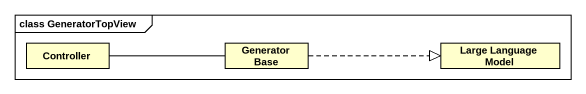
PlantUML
@startuml
mainframe class GeneratorTopView
hide circle
hide empty members
class Controller
class "Generator Base" as Generator_Base
class "Large Language Model" as Large_Language_Model
Controller -right- Generator_Base
Generator_Base .right.|> Large_Language_Model
@enduml
